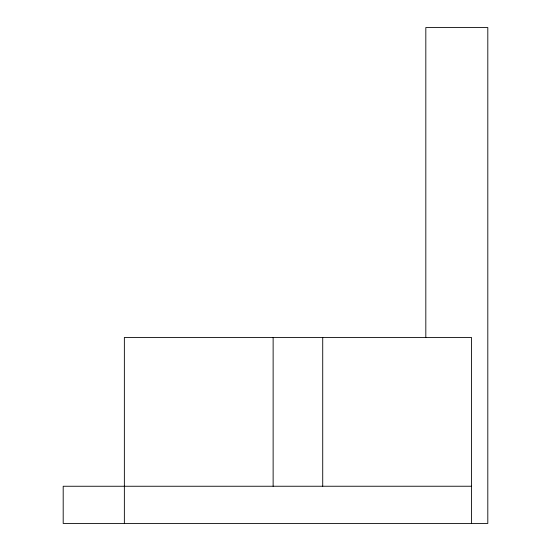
<?xml version="1.0" encoding="UTF-8"?>
<svg xmlns="http://www.w3.org/2000/svg" width="551" height="551" viewBox="0 0 551 551"><rect width="100%" height="100%" fill="white"/><g stroke="black" fill="none" stroke-linecap="round" stroke-linejoin="round"><path stroke-width="0.83" d="M471.491 486.237L63.193 486.257L63.193 523.45L487.807 523.45L487.807 27.55L425.82 27.55L425.82 337.37M471.491 523.429L471.491 337.467L124.361 337.467L124.361 523.429M322.721 337.467L322.721 486.237M273.131 337.467L273.131 486.237"/></g></svg>
